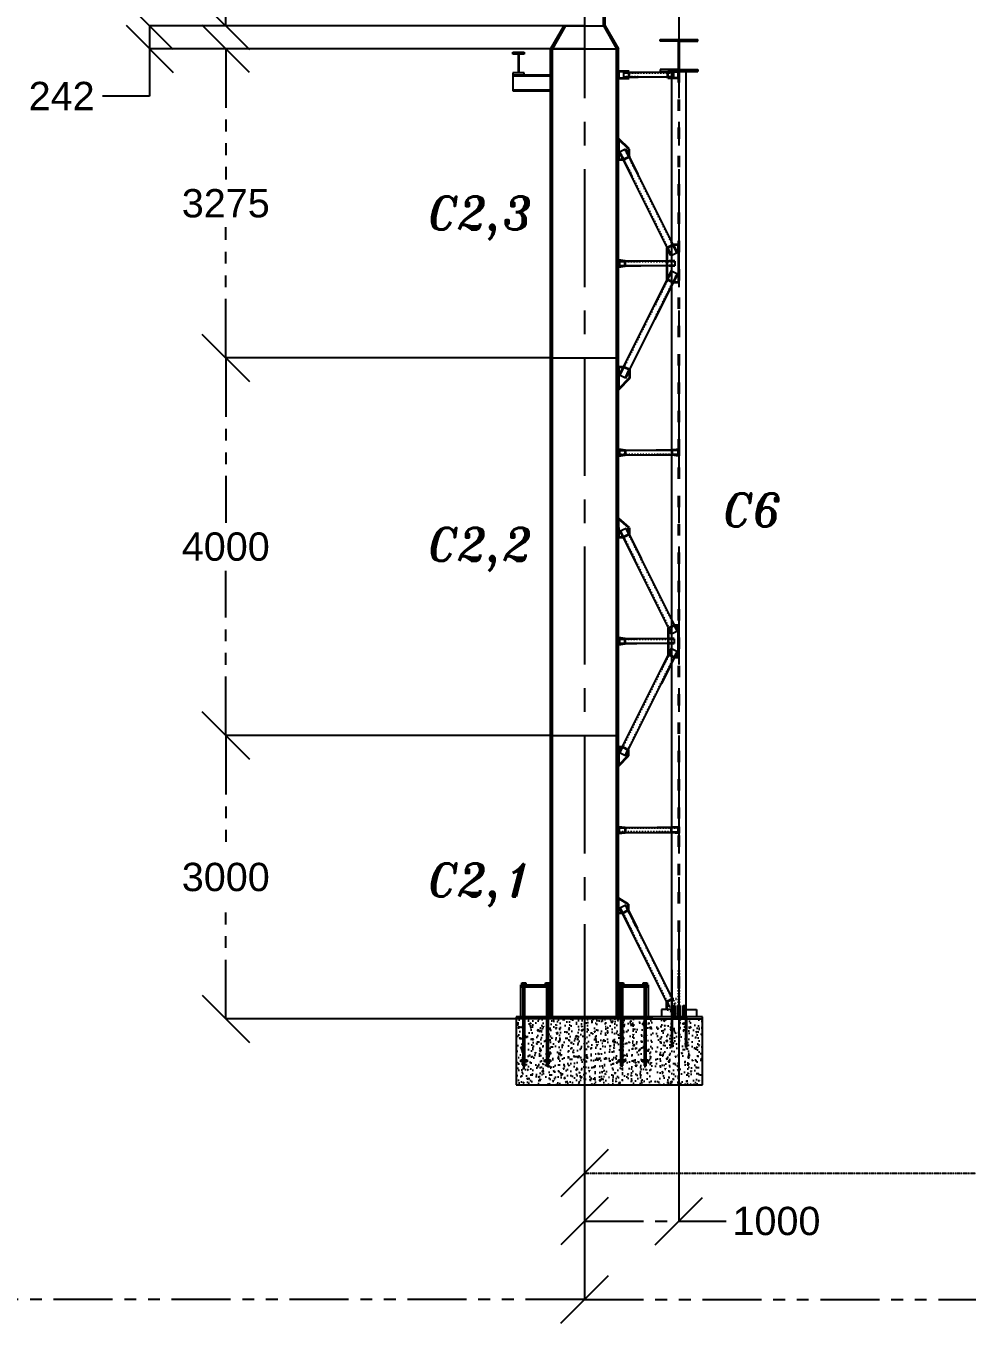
# Model space of a CAD drawing. Header units: inches. Extents: x -15 to 1885144, y -42615 to 866270.
# Drawn here: x 1654115 to 1664088, y 242075 to 255816 of the extents above; entities that cross this region are included whole.
import ezdxf

# ---------------------------------------------------------------- set-up
doc = ezdxf.new("R2010")
doc.units = ezdxf.units.IN
doc.header["$LTSCALE"] = 100
doc.header["$MEASUREMENT"] = 0
for name, pattern in [('CENTER', [2, 1.25, -0.25, 0.25, -0.25]), ('dash line', [30, 12, -18]), ('PHANTOM2', [1.25, 0.625, -0.125, 0.125, -0.125, 0.125, -0.125])]:
    doc.linetypes.add(name, pattern=pattern)
for name, color, linetype in [('axis', 8, 'PHANTOM2'), ('bolt', 1, 'Continuous'), ('dimensions', 10, 'PHANTOM2'), ('layout', 7, 'Continuous'), ('pedestal', 9, 'Continuous'), ('sections', 3, 'Continuous'), ('text', 3, 'Continuous')]:
    doc.layers.add(name, color=color, linetype=linetype)
doc.layers.add('gusset plate', color=1, linetype='Continuous', lineweight=35)
doc.layers.add('weld', color=2, linetype='Continuous', lineweight=35)
doc.styles.get("Standard").update_dxf_attribs({"font": 'arial.ttf'})
doc.styles.add('TEXT-3', font='ITALICT.shx', dxfattribs={"height": 350})
doc.dimstyles.new('Dim_1', dxfattribs={"dimtxt": 300, "dimasz": 500, "dimexe": 0.0625, "dimexo": 0.0625, "dimgap": 100, "dimtad": 0, "dimtih": 1, "dimtoh": 1, "dimdec": 0, "dimzin": 0, "dimdsep": 46, "dimtxsty": 'Standard', "dimblk": 'OBLIQUE', "dimcen": 0.09, "dimclrd": 256, "dimclre": 256, "dimclrt": 256, "dimadec": 0, "dimazin": 0, "dimtm": 1e-09, "dimtfac": 1, "dimtdec": 0, "dimtofl": 0, "dimtmove": 0, "dimatfit": 3, "dimfxl": 1, "dimtfillclr": 256, "dimtolj": 1, "dimtzin": 0, "dimlwe": -1, "dimarcsym": 0})

# ---------------------------------------------------------------- blocks, each defined once
blk = doc.blocks.new('_Oblique')
at = {"color": 0, "linetype": 'ByBlock', "lineweight": -2}
blk.add_line((-0.5, -0.5), (0.5, 0.5), dxfattribs=at)
blk = doc.blocks.new('*D797')
at = {"layer": 'Defpoints', "color": 0, "ltscale": 10, "transparency": 16777216}
for p in [(1635034, 245319), (1660034, 245319), (1660034, 242325)]:
    blk.add_point(p, dxfattribs=at)
at = {"layer": 'dimensions', "linetype": 'dash line', "ltscale": 10, "transparency": 16777216}
for p, q in [((1635034, 245319), (1635034, 242325)), ((1660034, 245319), (1660034, 242325))]:
    blk.add_line(p, q, dxfattribs=at)
at = {"layer": 'dimensions', "lineweight": -2, "ltscale": 10, "transparency": 16777216}
for p, q in [((1635034, 242325), (1646868, 242325)), ((1660034, 242325), (1648201, 242325))]:
    blk.add_line(p, q, dxfattribs=at)
at = {"layer": 'dimensions', "lineweight": -2, "ltscale": 10, "transparency": 16777216, "xscale": 500, "yscale": 500, "zscale": 500, "rotation": 180}
blk.add_blockref('_Oblique', (1635034, 242325), dxfattribs=at)
at = {"layer": 'dimensions', "lineweight": -2, "ltscale": 10, "transparency": 16777216, "xscale": 500, "yscale": 500, "zscale": 500}
blk.add_blockref('_Oblique', (1660034, 242325), dxfattribs=at)
at = {"layer": 'dimensions', "ltscale": 10, "transparency": 16777216, "insert": (1647534, 242325), "char_height": 300, "attachment_point": 5}
blk.add_mtext('\\A1;25000', dxfattribs=at)
blk = doc.blocks.new('*D798')
at = {"layer": 'Defpoints', "color": 0, "ltscale": 10, "transparency": 16777216}
for p in [(1660034, 245319), (1700034, 245319), (1700034, 242325)]:
    blk.add_point(p, dxfattribs=at)
at = {"layer": 'dimensions', "linetype": 'dash line', "ltscale": 10, "transparency": 16777216}
for p, q in [((1660034, 245319), (1660034, 242325)), ((1700034, 245319), (1700034, 242325))]:
    blk.add_line(p, q, dxfattribs=at)
at = {"layer": 'dimensions', "lineweight": -2, "ltscale": 10, "transparency": 16777216}
for p, q in [((1660034, 242325), (1679364, 242325)), ((1700034, 242325), (1680704, 242325))]:
    blk.add_line(p, q, dxfattribs=at)
at = {"layer": 'dimensions', "lineweight": -2, "ltscale": 10, "transparency": 16777216, "xscale": 500, "yscale": 500, "zscale": 500, "rotation": 180}
blk.add_blockref('_Oblique', (1660034, 242325), dxfattribs=at)
at = {"layer": 'dimensions', "lineweight": -2, "ltscale": 10, "transparency": 16777216, "xscale": 500, "yscale": 500, "zscale": 500}
blk.add_blockref('_Oblique', (1700034, 242325), dxfattribs=at)
at = {"layer": 'dimensions', "ltscale": 10, "transparency": 16777216, "insert": (1680034, 242325), "char_height": 300, "attachment_point": 5}
blk.add_mtext('\\A1;40000', dxfattribs=at)
blk = doc.blocks.new('*D801')
at = {"layer": 'Defpoints', "color": 0, "ltscale": 10, "transparency": 16777216}
for p in [(1660034, 245299), (1661034, 245299), (1661034, 243155)]:
    blk.add_point(p, dxfattribs=at)
at = {"layer": 'dimensions', "linetype": 'dash line', "ltscale": 10, "transparency": 16777216}
for p, q in [((1660034, 245299), (1660034, 243155)), ((1661034, 245299), (1661034, 243155))]:
    blk.add_line(p, q, dxfattribs=at)
at = {"layer": 'dimensions', "lineweight": -2, "ltscale": 10, "transparency": 16777216}
for p, q in [((1660034, 243155), (1661034, 243155)), ((1661034, 243155), (1661534, 243155))]:
    blk.add_line(p, q, dxfattribs=at)
at = {"layer": 'dimensions', "lineweight": -2, "ltscale": 10, "transparency": 16777216, "xscale": 500, "yscale": 500, "zscale": 500, "rotation": 180}
blk.add_blockref('_Oblique', (1660034, 243155), dxfattribs=at)
at = {"layer": 'dimensions', "lineweight": -2, "ltscale": 10, "transparency": 16777216, "xscale": 500, "yscale": 500, "zscale": 500}
blk.add_blockref('_Oblique', (1661034, 243155), dxfattribs=at)
at = {"layer": 'dimensions', "ltscale": 10, "transparency": 16777216, "insert": (1662068, 243155), "char_height": 300, "attachment_point": 5}
blk.add_mtext('\\A1;1000', dxfattribs=at)
blk = doc.blocks.new('*D804')
at = {"layer": 'Defpoints', "color": 0, "ltscale": 10, "transparency": 16777216}
for p in [(1656233, 248299), (1659674, 248299), (1659674, 245299)]:
    blk.add_point(p, dxfattribs=at)
at = {"layer": 'dimensions', "linetype": 'dash line', "ltscale": 10, "transparency": 16777216}
for p, q in [((1659674, 248299), (1656232, 248299)), ((1659674, 245299), (1656232, 245299))]:
    blk.add_line(p, q, dxfattribs=at)
at = {"layer": 'dimensions', "lineweight": -2, "ltscale": 10, "transparency": 16777216}
for p, q in [((1656233, 248299), (1656233, 247052)), ((1656233, 245299), (1656233, 246545))]:
    blk.add_line(p, q, dxfattribs=at)
at = {"layer": 'dimensions', "lineweight": -2, "ltscale": 10, "transparency": 16777216, "xscale": 500, "yscale": 500, "zscale": 500}
for p, rotation in [((1656233, 248299), 90), ((1656233, 245299), 270)]:
    blk.add_blockref('_Oblique', p, dxfattribs=dict(at, rotation=rotation))
at = {"layer": 'dimensions', "ltscale": 10, "transparency": 16777216, "insert": (1656233, 246799), "char_height": 300, "attachment_point": 5}
blk.add_mtext('\\A1;3000', dxfattribs=at)
blk = doc.blocks.new('*D805')
at = {"layer": 'Defpoints', "color": 0, "ltscale": 10, "transparency": 16777216}
for p in [(1656233, 252299), (1659674, 252299), (1659674, 248299)]:
    blk.add_point(p, dxfattribs=at)
at = {"layer": 'dimensions', "linetype": 'dash line', "ltscale": 10, "transparency": 16777216}
for p, q in [((1659674, 252299), (1656232, 252299)), ((1659674, 248299), (1656232, 248299))]:
    blk.add_line(p, q, dxfattribs=at)
at = {"layer": 'dimensions', "lineweight": -2, "ltscale": 10, "transparency": 16777216}
for p, q in [((1656233, 252299), (1656233, 250552)), ((1656233, 248299), (1656233, 250045))]:
    blk.add_line(p, q, dxfattribs=at)
at = {"layer": 'dimensions', "lineweight": -2, "ltscale": 10, "transparency": 16777216, "xscale": 500, "yscale": 500, "zscale": 500}
for p, rotation in [((1656233, 252299), 90), ((1656233, 248299), 270)]:
    blk.add_blockref('_Oblique', p, dxfattribs=dict(at, rotation=rotation))
at = {"layer": 'dimensions', "ltscale": 10, "transparency": 16777216, "insert": (1656233, 250299), "char_height": 300, "attachment_point": 5}
blk.add_mtext('\\A1;4000', dxfattribs=at)
blk = doc.blocks.new('*D806')
at = {"layer": 'Defpoints', "color": 0, "ltscale": 10, "transparency": 16777216}
for p in [(1656233, 255574), (1660034, 255574), (1659674, 252299)]:
    blk.add_point(p, dxfattribs=at)
at = {"layer": 'dimensions', "linetype": 'dash line', "ltscale": 10, "transparency": 16777216}
for p, q in [((1660034, 255574), (1656232, 255574)), ((1659674, 252299), (1656232, 252299))]:
    blk.add_line(p, q, dxfattribs=at)
at = {"layer": 'dimensions', "lineweight": -2, "ltscale": 10, "transparency": 16777216}
for p, q in [((1656233, 255574), (1656233, 254189)), ((1656233, 252299), (1656233, 253683))]:
    blk.add_line(p, q, dxfattribs=at)
at = {"layer": 'dimensions', "lineweight": -2, "ltscale": 10, "transparency": 16777216, "xscale": 500, "yscale": 500, "zscale": 500}
for p, rotation in [((1656233, 255574), 90), ((1656233, 252299), 270)]:
    blk.add_blockref('_Oblique', p, dxfattribs=dict(at, rotation=rotation))
at = {"layer": 'dimensions', "ltscale": 10, "transparency": 16777216, "insert": (1656233, 253936), "char_height": 300, "attachment_point": 5}
blk.add_mtext('\\A1;3275', dxfattribs=at)
blk = doc.blocks.new('*D807')
at = {"layer": 'Defpoints', "color": 0, "ltscale": 10, "transparency": 16777216}
for p in [(1660034, 255816), (1655426, 255574), (1660034, 255574)]:
    blk.add_point(p, dxfattribs=at)
at = {"layer": 'dimensions', "linetype": 'dash line', "ltscale": 10, "transparency": 16777216}
for p, q in [((1660034, 255816), (1655426, 255816)), ((1660034, 255574), (1655426, 255574))]:
    blk.add_line(p, q, dxfattribs=at)
at = {"layer": 'dimensions', "lineweight": -2, "ltscale": 10, "transparency": 16777216}
for p, q in [((1655426, 255816), (1655426, 255574)), ((1655426, 255574), (1655426, 255074)), ((1655426, 255074), (1654926, 255074))]:
    blk.add_line(p, q, dxfattribs=at)
at = {"layer": 'dimensions', "lineweight": -2, "ltscale": 10, "transparency": 16777216, "xscale": 500, "yscale": 500, "zscale": 500}
for p, rotation in [((1655426, 255816), 90), ((1655426, 255574), 270)]:
    blk.add_blockref('_Oblique', p, dxfattribs=dict(at, rotation=rotation))
at = {"layer": 'dimensions', "ltscale": 10, "transparency": 16777216, "insert": (1654494, 255074), "char_height": 300, "attachment_point": 5}
blk.add_mtext('\\A1;242', dxfattribs=at)
blk = doc.blocks.new('*D808')
at = {"layer": 'Defpoints', "color": 0, "ltscale": 10, "transparency": 16777216}
for p in [(1656233, 258301), (1660034, 258301), (1660034, 255816)]:
    blk.add_point(p, dxfattribs=at)
at = {"layer": 'dimensions', "linetype": 'dash line', "ltscale": 10, "transparency": 16777216}
for p, q in [((1660034, 258301), (1656232, 258301)), ((1660034, 255816), (1656232, 255816))]:
    blk.add_line(p, q, dxfattribs=at)
at = {"layer": 'dimensions', "lineweight": -2, "ltscale": 10, "transparency": 16777216}
for p, q in [((1656233, 258301), (1656233, 257312)), ((1656233, 255816), (1656233, 256805))]:
    blk.add_line(p, q, dxfattribs=at)
at = {"layer": 'dimensions', "lineweight": -2, "ltscale": 10, "transparency": 16777216, "xscale": 500, "yscale": 500, "zscale": 500}
for p, rotation in [((1656233, 258301), 90), ((1656233, 255816), 270)]:
    blk.add_blockref('_Oblique', p, dxfattribs=dict(at, rotation=rotation))
at = {"layer": 'dimensions', "ltscale": 10, "transparency": 16777216, "insert": (1656233, 257058), "char_height": 300, "attachment_point": 5}
blk.add_mtext('\\A1;2484', dxfattribs=at)
blk = doc.blocks.new('*D1038')
at = {"layer": 'Defpoints', "color": 0, "ltscale": 0.01, "transparency": 16777216}
for p in [(1660034, 245299), (1700034, 245299), (1700034, 243663)]:
    blk.add_point(p, dxfattribs=at)
at = {"layer": 'dimensions', "linetype": 'dash line', "ltscale": 0.01, "transparency": 16777216}
for p, q in [((1660034, 245299), (1660034, 243662)), ((1700034, 245299), (1700034, 243662))]:
    blk.add_line(p, q, dxfattribs=at)
at = {"layer": 'dimensions', "lineweight": -2, "ltscale": 0.01, "transparency": 16777216}
for p, q in [((1660034, 243663), (1679030, 243663)), ((1700034, 243663), (1681039, 243663))]:
    blk.add_line(p, q, dxfattribs=at)
at = {"layer": 'dimensions', "lineweight": -2, "ltscale": 0.01, "transparency": 16777216, "xscale": 500, "yscale": 500, "zscale": 500, "rotation": 180}
blk.add_blockref('_Oblique', (1660034, 243663), dxfattribs=at)
at = {"layer": 'dimensions', "lineweight": -2, "ltscale": 0.01, "transparency": 16777216, "xscale": 500, "yscale": 500, "zscale": 500}
blk.add_blockref('_Oblique', (1700034, 243663), dxfattribs=at)
at = {"layer": 'dimensions', "ltscale": 0.01, "transparency": 16777216, "insert": (1680034, 243663), "char_height": 300, "attachment_point": 5}
blk.add_mtext('\\A1;20 x 2000', dxfattribs=at)

msp = doc.modelspace()

# ---------------------------------------------------------------- hatches: boundary and pattern name
at = {"layer": 'pedestal', "ltscale": 10}
h = msp.add_hatch(dxfattribs=at)
h.set_pattern_fill('AR-CONC', color=256, scale=19)
h.set_pattern_definition([(50, (715496.27, 202523.38), (136.279435, -11.922906), [14.25, -156.75]), (355, (715496.27, 202523.38), (-26.362753, 142.916505), [11.4, -125.4]), (100.451444, (715507.62, 202522.38), (109.91668, 130.993598), [12.110636, -133.217001]), (46.1842, (715496.27, 202561.38), (202.775853, -31.448663), [21.375, -235.125]), (96.635635, (715513.16, 202558.76), (177.58577, 185.082534), [18.165965, -199.825614]), (351.184164, (715496.27, 202561.38), (177.58577, 185.082534), [17.1, -188.1]), (21, (715515.27, 202551.88), (113.41234, -76.497589), [14.25, -156.75]), (326, (715515.27, 202551.88), (46.229913, 137.778509), [11.4, -125.4]), (71.451445, (715524.72, 202545.5), (159.642252, 61.280919), [12.110636, -133.217001]), (37.5, (715496.266, 202523.38), (2.3103725, 63.2498322), [0, -123.88, 0, -127.3, 0, -125.875]), (7.5, (715496.266, 202523.38), (49.983212, 74.9382253), [0, -72.58, 0, -121.03, 0, -47.975]), (327.5, (715453.896, 202523.38), (101.426263, -4.2854256), [0, -47.5, 0, -148.2, 0, -196.65]), (317.5, (715434.9, 202523.38), (110.805372, 19.019947), [0, -61.75, 0, -98.42, 0, -139.65])])
h.paths.add_polyline_path([(1660416.378, 244843.666), (1660394.878, 244843.666), (1660394.878, 244863.666), (1660416.378, 244863.666), (1660416.378, 245263.666), (1660416.378, 245298.666), (1659652.378, 245298.666), (1659652.378, 245263.666), (1659652.378, 244863.666), (1659673.878, 244863.666), (1659673.878, 244843.666), (1659652.378, 244843.666), (1659652.378, 244798.666), (1659630.378, 244798.666), (1659630.378, 244843.666), (1659608.878, 244843.666), (1659608.878, 244863.666), (1659630.378, 244863.666), (1659630.378, 245263.666), (1659630.378, 245298.666), (1659403.378, 245298.666), (1659403.378, 245263.666), (1659403.378, 244863.666), (1659424.878, 244863.666), (1659424.878, 244843.666), (1659403.378, 244843.666), (1659403.378, 244798.666), (1659381.378, 244798.666), (1659381.378, 244843.666), (1659359.878, 244843.666), (1659359.878, 244863.666), (1659381.378, 244863.666), (1659381.378, 245263.666), (1659381.378, 245298.666), (1659309.378, 245298.666), (1659309.378, 244598.666), (1660759.378, 244598.666), (1660759.378, 245298.666), (1660687.378, 245298.666), (1660687.378, 244863.666), (1660708.878, 244863.666), (1660708.878, 244843.666), (1660687.378, 244843.666), (1660687.378, 244798.666), (1660665.378, 244798.666), (1660665.378, 244843.666), (1660643.878, 244843.666), (1660643.878, 244863.666), (1660665.378, 244863.666), (1660665.378, 245298.666), (1660438.378, 245298.666), (1660438.378, 245263.666), (1660438.378, 244863.666), (1660459.878, 244863.666), (1660459.878, 244843.666), (1660438.378, 244843.666), (1660438.378, 244798.666), (1660416.378, 244798.666)])
h = msp.add_hatch(dxfattribs=at)
h.set_pattern_fill('AR-CONC', color=256, scale=19)
h.set_pattern_definition([(50, (718811.68, 202745.61), (136.279435, -11.922906), [14.25, -156.75]), (355, (718811.68, 202745.61), (-26.362753, 142.916505), [11.4, -125.4]), (100.451444, (718823.03, 202744.62), (109.91668, 130.993598), [12.110636, -133.217001]), (46.1842, (718811.68, 202783.61), (202.775853, -31.448663), [21.375, -235.125]), (96.635635, (718828.58, 202780.99), (177.58577, 185.082534), [18.165965, -199.825614]), (351.184164, (718811.68, 202783.6), (177.58577, 185.082534), [17.1, -188.1]), (21, (718830.68, 202774.11), (113.41234, -76.497589), [14.25, -156.75]), (326, (718830.68, 202774.11), (46.229913, 137.778509), [11.4, -125.4]), (71.451445, (718840.13, 202767.73), (159.642252, 61.280919), [12.110636, -133.217001]), (37.5, (718811.677, 202745.61), (2.3103725, 63.2498322), [0, -123.88, 0, -127.3, 0, -125.875]), (7.5, (718811.68, 202745.61), (49.983212, 74.9382253), [0, -72.58, 0, -121.03, 0, -47.975]), (327.5, (718769.307, 202745.61), (101.426263, -4.2854256), [0, -47.5, 0, -148.2, 0, -196.65]), (317.5, (718750.31, 202745.61), (110.805372, 19.019947), [0, -61.75, 0, -98.42, 0, -139.65])])
h.paths.add_polyline_path([(1661284.378, 245298.666), (1661114.378, 245298.666), (1661114.378, 244998.666), (1661104.378, 244998.666), (1661104.378, 245298.666), (1660964.378, 245298.666), (1660964.378, 244998.666), (1660954.378, 244998.666), (1660954.378, 245298.666), (1660784.378, 245298.666), (1660784.378, 244598.666), (1661284.378, 244598.666)])

# ---------------------------------------------------------------- linework, layer by layer
at = {"layer": 'axis', "linetype": 'CENTER', "ltscale": 10}
for p, q in [((1660034.378, 258300.541), (1660034.378, 245318.666)), ((1661034.378, 258300.541), (1661034.378, 245318.666))]:
    msp.add_line(p, q, dxfattribs=at)
at = {"layer": 'bolt', "linetype": 'ByBlock'}
for p, q in [((1659371.378, 245658.666), (1659371.378, 245678.666)), ((1659371.378, 245678.666), (1659413.378, 245678.666)), ((1659413.378, 245678.666), (1659413.378, 245658.666)), ((1659620.378, 245658.666), (1659620.378, 245678.666)), ((1659620.378, 245678.666), (1659662.378, 245678.666)), ((1659662.378, 245678.666), (1659662.378, 245658.666)), ((1660406.378, 245658.666), (1660406.378, 245678.666)), ((1660406.378, 245678.666), (1660448.378, 245678.666)), ((1660416.378, 245658.666), (1660438.378, 245658.666)), ((1660448.378, 245678.666), (1660448.378, 245658.666)), ((1660655.378, 245658.666), (1660655.378, 245678.666)), ((1660655.378, 245678.666), (1660697.378, 245678.666)), ((1660665.378, 245658.666), (1660687.378, 245658.666)), ((1660697.378, 245678.666), (1660697.378, 245658.666)), ((1659359.878, 244863.666), (1659424.878, 244863.666)), ((1659359.878, 244843.666), (1659359.878, 244863.666)), ((1659424.878, 244863.666), (1659424.878, 244843.666)), ((1659608.878, 244863.666), (1659673.878, 244863.666)), ((1659608.878, 244843.666), (1659608.878, 244863.666)), ((1659673.878, 244863.666), (1659673.878, 244843.666)), ((1660394.878, 244863.666), (1660459.878, 244863.666)), ((1660394.878, 244843.666), (1660394.878, 244863.666)), ((1660459.878, 244863.666), (1660459.878, 244843.666)), ((1660643.878, 244863.666), (1660708.878, 244863.666)), ((1660643.878, 244843.666), (1660643.878, 244863.666)), ((1660708.878, 244863.666), (1660708.878, 244843.666)), ((1659424.878, 244843.666), (1659359.878, 244843.666)), ((1659673.878, 244843.666), (1659608.878, 244843.666)), ((1660459.878, 244843.666), (1660394.878, 244843.666)), ((1660708.878, 244843.666), (1660643.878, 244843.666))]:
    msp.add_line(p, q, dxfattribs=at)
at = {"layer": 'bolt', "linetype": 'dash line'}
for p, q in [((1659381.378, 245658.666), (1659381.378, 245638.666)), ((1659381.378, 245638.666), (1659381.378, 245318.666)), ((1659403.378, 245638.666), (1659403.378, 245658.666)), ((1659403.378, 245318.666), (1659403.378, 245638.666)), ((1659630.378, 245658.666), (1659630.378, 245638.666)), ((1659630.378, 245638.666), (1659630.378, 245318.666)), ((1659652.378, 245638.666), (1659652.378, 245658.666)), ((1659652.378, 245318.666), (1659652.378, 245638.666)), ((1660416.378, 245658.666), (1660416.378, 245638.666)), ((1660416.378, 245638.666), (1660416.378, 245318.666)), ((1660438.378, 245638.666), (1660438.378, 245658.666)), ((1660438.378, 245318.666), (1660438.378, 245638.666)), ((1660665.378, 245658.666), (1660665.378, 245638.666)), ((1660665.378, 245638.666), (1660665.378, 245318.666)), ((1660687.378, 245638.666), (1660687.378, 245658.666)), ((1660687.378, 245318.666), (1660687.378, 245638.666)), ((1659381.378, 245318.666), (1659381.378, 245263.666)), ((1659403.378, 245263.666), (1659403.378, 245318.666)), ((1659630.378, 245318.666), (1659630.378, 245263.666)), ((1659652.378, 245263.666), (1659652.378, 245318.666)), ((1660416.378, 245318.666), (1660416.378, 245263.666)), ((1660438.378, 245263.666), (1660438.378, 245318.666))]:
    msp.add_line(p, q, dxfattribs=at)
at = {"layer": 'bolt'}
for p, q in [((1660665.378, 245318.666), (1660665.378, 244798.666)), ((1660687.378, 244798.666), (1660687.378, 245318.666)), ((1659381.378, 245263.666), (1659381.378, 244798.666)), ((1659403.378, 244798.666), (1659403.378, 245263.666)), ((1659630.378, 245263.666), (1659630.378, 244798.666)), ((1659652.378, 244798.666), (1659652.378, 245263.666)), ((1660416.378, 245263.666), (1660416.378, 244798.666)), ((1660438.378, 244798.666), (1660438.378, 245263.666)), ((1659381.378, 244798.666), (1659403.378, 244798.666)), ((1659630.378, 244798.666), (1659652.378, 244798.666)), ((1660416.378, 244798.666), (1660438.378, 244798.666)), ((1660665.378, 244798.666), (1660687.378, 244798.666))]:
    msp.add_line(p, q, dxfattribs=at)
at = {"layer": 'bolt', "ltscale": 10}
for p, q in [((1660969.378, 245328.666), (1660949.378, 245328.666)), ((1660949.378, 245328.666), (1660949.378, 245318.666)), ((1660949.378, 245318.666), (1660954.378, 245318.666)), ((1660954.378, 245318.666), (1660954.378, 245328.666)), ((1660954.378, 245318.666), (1660954.378, 244998.666)), ((1660954.378, 245318.666), (1660964.378, 245318.666)), ((1660964.378, 245318.666), (1660964.378, 245328.666)), ((1660964.378, 245318.666), (1660964.378, 244998.666)), ((1660964.378, 245318.666), (1660969.378, 245318.666)), ((1660969.378, 245318.666), (1660969.378, 245328.666)), ((1661119.378, 245328.666), (1661099.378, 245328.666)), ((1661099.378, 245328.666), (1661099.378, 245318.666)), ((1661099.378, 245318.666), (1661104.378, 245318.666)), ((1661104.378, 245318.666), (1661104.378, 245328.666)), ((1661104.378, 245318.666), (1661104.378, 244998.666)), ((1661104.378, 245318.666), (1661114.378, 245318.666)), ((1661114.378, 245318.666), (1661114.378, 245328.666)), ((1661114.378, 245318.666), (1661114.378, 244998.666)), ((1661114.378, 245318.666), (1661119.378, 245318.666)), ((1661119.378, 245318.666), (1661119.378, 245328.666)), ((1660954.378, 244998.666), (1660964.378, 244998.666)), ((1661104.378, 244998.666), (1661114.378, 244998.666))]:
    msp.add_line(p, q, dxfattribs=at)
at = {"layer": 'gusset plate', "linetype": 'Continuous'}
for p, q in [((1660394.378, 255263.666), (1660394.378, 255333.666)), ((1660507.237, 255333.666), (1660394.378, 255333.666)), ((1660507.237, 255263.666), (1660507.237, 255333.666)), ((1660916.519, 255263.666), (1660916.519, 255333.666)), ((1660916.519, 255333.666), (1661029.378, 255333.666)), ((1661029.378, 255263.666), (1661029.378, 255333.666)), ((1660394.378, 255263.666), (1660507.237, 255263.666)), ((1661029.378, 255263.666), (1660916.519, 255263.666)), ((1660394.378, 254399.905), (1660444.627, 254399.905)), ((1660444.627, 254399.905), (1660507.237, 254431.21)), ((1660974.129, 253497.427), (1660911.519, 253466.122)), ((1660911.519, 253131.21), (1660911.519, 253466.122)), ((1661029.378, 253497.427), (1660974.129, 253497.427)), ((1660464.378, 253323.666), (1660394.378, 253333.666)), ((1660394.378, 253333.666), (1660394.378, 253263.666)), ((1660394.378, 253263.666), (1660464.378, 253273.666)), ((1660464.378, 253273.666), (1660464.378, 253323.666)), ((1660974.129, 253099.905), (1660911.519, 253131.21)), ((1661029.378, 253100.116), (1660973.707, 253100.116)), ((1660394.378, 252206.371), (1660449.099, 252206.371)), ((1660449.099, 252206.371), (1660511.709, 252175.066)), ((1660511.709, 252175.066), (1660511.709, 252085.623)), ((1660394.378, 251333.666), (1660394.378, 251263.666)), ((1660464.378, 251323.666), (1660464.378, 251273.666)), ((1660964.378, 251323.666), (1661034.378, 251333.666)), ((1660964.378, 251273.666), (1660964.378, 251323.666)), ((1661034.378, 251333.666), (1661034.378, 251263.666)), ((1661034.378, 251263.666), (1660964.378, 251273.666)), ((1660394.378, 250503.82), (1660394.378, 250399.905)), ((1660507.237, 250498.626), (1660507.237, 250431.21)), ((1660394.378, 250399.905), (1660444.627, 250399.905)), ((1660444.627, 250399.905), (1660507.237, 250431.21)), ((1660925.463, 249159.098), (1660925.463, 249438.233)), ((1661029.378, 249165.42), (1661029.378, 249469.538)), ((1660464.378, 249323.666), (1660394.378, 249333.666)), ((1660394.378, 249333.666), (1660394.378, 249263.666)), ((1660394.378, 249263.666), (1660464.378, 249273.666)), ((1660464.378, 249273.666), (1660464.378, 249323.666)), ((1660394.378, 248179.538), (1660435.683, 248179.538)), ((1660435.683, 248179.538), (1660498.293, 248148.233)), ((1660498.293, 248148.233), (1660498.293, 248085.623)), ((1660394.378, 247333.666), (1660394.378, 247263.666)), ((1660954.378, 247323.666), (1661034.378, 247333.666)), ((1660954.378, 247273.666), (1660954.378, 247323.666)), ((1661034.378, 247263.666), (1660954.378, 247273.666)), ((1661034.378, 247333.666), (1661034.378, 247263.666)), ((1660498.293, 246512.764), (1660498.293, 246449.098)), ((1660435.683, 246417.793), (1660498.293, 246449.098)), ((1660968.073, 245509.538), (1660905.463, 245478.233)), ((1660905.463, 245400.276), (1660905.463, 245478.233))]:
    msp.add_line(p, q, dxfattribs=at)
at = {"layer": 'gusset plate', "ltscale": 10}
for p, q in [((1660394.378, 254399.905), (1660394.378, 254619.905)), ((1660507.237, 254509.472), (1660394.378, 254619.905)), ((1660507.237, 254431.21), (1660507.237, 254509.472)), ((1661029.378, 253437.427), (1661029.378, 253160.116)), ((1660511.709, 252085.623), (1660394.378, 251966.371)), ((1660394.378, 251333.666), (1660464.378, 251323.666)), ((1660394.378, 251263.666), (1660464.378, 251273.666)), ((1660507.237, 250498.626), (1660394.378, 250599.905)), ((1660394.378, 248179.538), (1660394.378, 247979.538)), ((1660498.293, 248085.623), (1660394.378, 247979.538)), ((1660394.378, 247333.666), (1660464.378, 247323.666)), ((1660394.378, 247263.666), (1660464.378, 247273.666)), ((1660464.378, 247323.666), (1660464.378, 247273.666)), ((1660394.378, 246417.793), (1660394.378, 246577.793)), ((1660394.378, 246577.793), (1660498.293, 246512.764))]:
    msp.add_line(p, q, dxfattribs=at)
at = {"layer": 'gusset plate', "linetype": 'Continuous', "ltscale": 0.01}
for p, q in [((1660925.463, 249438.233), (1660988.073, 249469.538)), ((1660988.073, 249469.538), (1661029.378, 249469.538)), ((1660925.463, 249159.098), (1660988.073, 249127.793)), ((1660988.073, 249127.793), (1661029.378, 249127.793)), ((1660435.683, 246417.793), (1660394.378, 246417.793))]:
    msp.add_line(p, q, dxfattribs=at)
at = {"layer": 'gusset plate', "linetype": 'dash line', "ltscale": 0.01}
for p, q in [((1660968.073, 245509.538), (1661029.378, 245509.538)), ((1661029.378, 245329.538), (1660905.463, 245400.276))]:
    msp.add_line(p, q, dxfattribs=at)
at = {"layer": 'layout', "ltscale": 10}
for p, q in [((1660234.378, 255816.258), (1660234.378, 260382.707)), ((1660254.378, 255816.258), (1660254.378, 260382.707)), ((1659814.378, 255816.258), (1659674.378, 255573.771)), ((1659834.378, 255816.258), (1659694.378, 255573.771)), ((1659834.378, 255816.258), (1660234.378, 255816.258)), ((1660234.378, 255816.258), (1660374.378, 255573.771)), ((1660254.378, 255816.258), (1660394.378, 255573.771)), ((1659674.378, 252298.666), (1659674.378, 255573.771)), ((1659694.378, 252298.666), (1659694.378, 255573.771)), ((1659694.378, 255573.771), (1660374.378, 255573.771)), ((1660374.378, 252298.666), (1660374.378, 255573.771)), ((1660394.378, 252298.666), (1660394.378, 255573.771)), ((1660959.378, 245318.666), (1660959.378, 255333.666)), ((1660959.378, 255333.666), (1661109.378, 255333.666)), ((1661109.378, 255333.666), (1661109.378, 245318.666)), ((1659674.378, 248298.666), (1659674.378, 252298.666)), ((1659674.378, 252298.666), (1659694.378, 252298.666)), ((1659694.378, 248298.666), (1659694.378, 252298.666)), ((1659694.378, 252298.666), (1660374.378, 252298.666)), ((1660374.378, 248298.666), (1660374.378, 252298.666)), ((1660374.378, 252298.666), (1660394.378, 252298.666)), ((1660394.378, 248298.666), (1660394.378, 252298.666)), ((1659674.378, 245318.666), (1659674.378, 248298.666)), ((1659674.378, 248298.666), (1659694.378, 248298.666)), ((1659694.378, 245318.666), (1659694.378, 248298.666)), ((1659694.378, 248298.666), (1660374.378, 248298.666)), ((1660374.378, 245318.666), (1660374.378, 248298.666)), ((1660374.378, 248298.666), (1660394.378, 248298.666)), ((1660394.378, 245318.666), (1660394.378, 248298.666)), ((1661109.378, 245298.666), (1660959.378, 245298.666))]:
    msp.add_line(p, q, dxfattribs=at)
at = {"layer": 'layout', "ltscale": 0.01}
for p, q in [((1660834.378, 255673.666), (1661234.378, 255673.666)), ((1660834.378, 255653.666), (1660834.378, 255673.666)), ((1661029.378, 255653.666), (1660834.378, 255653.666)), ((1661029.378, 255353.666), (1661029.378, 255653.666)), ((1661034.378, 255333.666), (1661034.378, 255673.666)), ((1661039.378, 255353.666), (1661039.378, 255653.666)), ((1661039.378, 255653.666), (1661234.378, 255653.666)), ((1661234.378, 255653.666), (1661234.378, 255673.666)), ((1659274.378, 255538.666), (1659394.378, 255538.666)), ((1659274.378, 255518.666), (1659274.378, 255538.666)), ((1659394.378, 255518.666), (1659274.378, 255518.666)), ((1659329.378, 255518.666), (1659329.378, 255318.666)), ((1659339.378, 255518.666), (1659339.378, 255318.666)), ((1659394.378, 255538.666), (1659394.378, 255518.666)), ((1659394.378, 255318.666), (1659274.378, 255318.666)), ((1659274.378, 255318.666), (1659274.378, 255298.666)), ((1659394.378, 255298.666), (1659394.378, 255318.666)), ((1661029.378, 255353.666), (1660834.378, 255353.666)), ((1660834.378, 255353.666), (1660834.378, 255333.666)), ((1660834.378, 255333.666), (1661234.378, 255333.666)), ((1661039.378, 255353.666), (1661234.378, 255353.666)), ((1661234.378, 255353.666), (1661234.378, 255333.666)), ((1659274.378, 255298.666), (1659674.378, 255298.666)), ((1659274.378, 255298.666), (1659274.378, 255128.666)), ((1659274.378, 255298.666), (1659394.378, 255298.666)), ((1659274.378, 255288.666), (1659674.378, 255288.666)), ((1659674.378, 255298.666), (1659674.378, 255128.666)), ((1659274.378, 255138.666), (1659674.378, 255138.666)), ((1659274.378, 255128.666), (1659674.378, 255128.666))]:
    msp.add_line(p, q, dxfattribs=at)
at = {"layer": 'layout', "linetype": 'dash line', "ltscale": 0.1}
for p, q in [((1661029.378, 245318.666), (1661029.378, 255333.666)), ((1661039.378, 245318.666), (1661039.378, 255333.666))]:
    msp.add_line(p, q, dxfattribs=at)
at = {"layer": 'pedestal', "ltscale": 10}
for p, q in [((1659309.378, 245298.666), (1659309.378, 244598.666)), ((1661284.378, 244598.666), (1661284.378, 245298.666)), ((1659309.378, 244598.666), (1660759.378, 244598.666)), ((1660251.173, 244598.666), (1661284.378, 244598.666))]:
    msp.add_line(p, q, dxfattribs=at)
at = {"layer": 'sections', "linetype": 'Continuous'}
for p, q in [((1660447.237, 255323.666), (1660616.355, 255323.666)), ((1660447.237, 255323.666), (1660447.237, 255273.666)), ((1660976.519, 255323.666), (1660507.237, 255323.666)), ((1660976.519, 255323.666), (1660976.519, 255273.666)), ((1660447.237, 255273.666), (1660603.27, 255273.666)), ((1660976.519, 255273.666), (1660507.237, 255273.666)), ((1660466.988, 254511.708), (1660404.378, 254480.403)), ((1660951.768, 253385.623), (1660404.378, 254480.403)), ((1660404.378, 254480.403), (1660537.277, 254214.605)), ((1661014.378, 253416.928), (1660466.988, 254511.708)), ((1660466.988, 254511.708), (1660599.896, 254245.892)), ((1660951.768, 253385.623), (1661014.378, 253416.928)), ((1660404.378, 253323.666), (1660404.378, 253273.666)), ((1660447.237, 253323.666), (1660627.322, 253323.666)), ((1660447.237, 253273.666), (1660630.08, 253273.666)), ((1660990.86, 253323.666), (1660464.378, 253323.666)), ((1660990.86, 253273.666), (1660464.378, 253273.666)), ((1660990.86, 253323.666), (1660990.86, 253273.666)), ((1660404.378, 252116.928), (1660956.768, 253221.708)), ((1660956.768, 253221.708), (1660778.218, 252864.608)), ((1661019.378, 253190.403), (1660778.218, 252708.083)), ((1660956.768, 253221.708), (1661019.378, 253190.403)), ((1660466.988, 252085.623), (1660959.378, 253070.403)), ((1660466.988, 252085.623), (1660404.378, 252116.928)), ((1660404.378, 251323.666), (1660959.378, 251323.666)), ((1660981.519, 251323.666), (1660792.566, 251323.666)), ((1661024.378, 251323.666), (1661024.378, 251273.666)), ((1660404.378, 251273.666), (1660959.378, 251273.666)), ((1660981.519, 251273.666), (1660792.566, 251273.666)), ((1660475.932, 250493.82), (1660413.322, 250462.515)), ((1660413.322, 250462.515), (1660572.243, 250144.674)), ((1660956.768, 249375.623), (1660444.627, 250399.905)), ((1660475.932, 250493.82), (1660637.095, 250171.495)), ((1661019.378, 249406.928), (1660507.237, 250431.21)), ((1660956.768, 249375.623), (1661019.378, 249406.928)), ((1660404.378, 249323.666), (1660404.378, 249273.666)), ((1660447.237, 249323.666), (1660590.192, 249323.666)), ((1660447.237, 249273.666), (1660590.192, 249273.666)), ((1660975.645, 249323.666), (1660464.378, 249323.666)), ((1660972.047, 249273.666), (1660464.378, 249273.666)), ((1660985.463, 249323.666), (1660985.463, 249273.666)), ((1660413.322, 248134.817), (1660959.378, 249226.928)), ((1660947.824, 249203.82), (1660848.449, 249005.07)), ((1661010.434, 249172.515), (1660848.449, 248848.545)), ((1660956.768, 249221.708), (1661019.378, 249190.403)), ((1660475.932, 248103.512), (1660959.378, 249070.403)), ((1660466.988, 248085.623), (1660404.378, 248116.928)), ((1660404.378, 247273.666), (1660404.378, 247323.666)), ((1660417.795, 247323.666), (1660954.378, 247323.666)), ((1660417.795, 247273.666), (1660954.378, 247273.666)), ((1660981.519, 247273.666), (1660799.648, 247273.666)), ((1660981.519, 247323.666), (1660802.945, 247323.666)), ((1661024.378, 247323.666), (1661024.378, 247273.666)), ((1660471.46, 246502.764), (1660408.85, 246471.459)), ((1660413.322, 246462.515), (1660531.688, 246225.784)), ((1660706.333, 245876.494), (1660435.683, 246417.793)), ((1660475.932, 246493.82), (1660594.298, 246257.089)), ((1660959.378, 245526.928), (1660498.293, 246449.098)), ((1660932.296, 245424.567), (1660706.333, 245876.494))]:
    msp.add_line(p, q, dxfattribs=at)
at = {"layer": 'sections', "linetype": 'dash line', "ltscale": 0.01}
for p, q in [((1660615.308, 255319.666), (1660447.237, 255319.666)), ((1660507.237, 255319.666), (1660976.519, 255319.666)), ((1660604.317, 255277.666), (1660447.237, 255277.666)), ((1660507.237, 255277.666), (1660976.519, 255277.666)), ((1660956.24, 253387.859), (1660408.85, 254482.639)), ((1660408.85, 254482.639), (1660541.75, 254216.84)), ((1661009.906, 253414.692), (1660462.516, 254509.472)), ((1660462.516, 254509.472), (1660595.423, 254243.657)), ((1660404.378, 253323.666), (1660404.378, 253319.666)), ((1660404.378, 253319.666), (1660627.543, 253319.666)), ((1660404.378, 253276.666), (1660629.914, 253276.666)), ((1660464.378, 253319.666), (1660990.86, 253319.666)), ((1660464.378, 253277.666), (1660990.86, 253277.666)), ((1660408.85, 252114.692), (1660959.378, 253215.748)), ((1660961.24, 253219.472), (1660778.218, 252853.428)), ((1661014.906, 253192.639), (1660778.218, 252719.264)), ((1660959.378, 251319.666), (1660404.378, 251319.666)), ((1661024.378, 251319.666), (1660792.566, 251319.666)), ((1661024.378, 251323.666), (1661024.378, 251319.666)), ((1661024.378, 251277.666), (1660404.378, 251277.666)), ((1660417.795, 250464.751), (1660576.875, 250146.59)), ((1660961.24, 249377.859), (1660449.099, 250402.141)), ((1661014.906, 249404.692), (1660471.46, 250491.584)), ((1660404.378, 249323.666), (1660404.378, 249319.666)), ((1660404.378, 249319.666), (1660975.645, 249319.666)), ((1660404.378, 249277.666), (1660972.047, 249277.666)), ((1660408.85, 248114.692), (1660959.378, 249215.748)), ((1660961.24, 249219.472), (1660848.449, 248993.89)), ((1661014.906, 249192.639), (1660848.449, 248859.726)), ((1660462.516, 248087.859), (1660959.378, 249081.584)), ((1661024.378, 247319.666), (1660417.795, 247319.666)), ((1660954.378, 247277.666), (1660417.795, 247277.666)), ((1661024.378, 247323.666), (1661024.378, 247319.666)), ((1660413.322, 246473.695), (1660536.16, 246228.02)), ((1660710.673, 245878.993), (1660440.155, 246420.03)), ((1660466.988, 246500.528), (1660591.25, 246252.003)), ((1660762.761, 245908.983), (1660493.821, 246446.862)), ((1660936.768, 245426.804), (1660710.673, 245878.993)), ((1660990.434, 245453.636), (1660762.761, 245908.983)), ((1661029.378, 245318.666), (1661029.378, 245817.991)), ((1661039.378, 245318.666), (1661039.378, 245817.991)), ((1660932.296, 245424.567), (1660994.906, 245455.872)), ((1660994.906, 245455.872), (1660959.378, 245526.928))]:
    msp.add_line(p, q, dxfattribs=at)
at = {"layer": 'sections', "ltscale": 10}
msp.add_line((1660404.378, 251323.666), (1660404.378, 251273.666), dxfattribs=at)
at = {"layer": 'sections'}
for p, q in [((1659674.378, 245318.666), (1659674.378, 246407.447)), ((1659694.378, 245318.666), (1659694.378, 246407.447)), ((1660374.378, 245318.666), (1660374.378, 246407.447)), ((1660394.378, 245318.666), (1660394.378, 246407.447)), ((1660959.378, 245817.991), (1660959.378, 245318.666)), ((1661109.378, 245817.991), (1661109.378, 245318.666)), ((1659359.378, 245638.666), (1659359.378, 245658.666)), ((1659359.378, 245658.666), (1659674.378, 245658.666)), ((1659359.378, 245318.666), (1659359.378, 245638.666)), ((1659359.378, 245638.666), (1659674.378, 245638.666)), ((1660394.378, 245658.666), (1660709.378, 245658.666)), ((1660394.378, 245638.666), (1660709.378, 245638.666)), ((1660709.378, 245658.666), (1660709.378, 245318.666)), ((1660969.378, 245318.666), (1660969.378, 245438.666)), ((1660969.378, 245438.666), (1660989.378, 245438.666)), ((1660989.378, 245438.666), (1660989.378, 245318.666)), ((1661024.378, 245318.666), (1661024.378, 245438.666)), ((1661024.378, 245438.666), (1661044.378, 245438.666)), ((1661044.378, 245438.666), (1661044.378, 245318.666)), ((1661079.378, 245318.666), (1661079.378, 245438.666)), ((1661079.378, 245438.666), (1661099.378, 245438.666)), ((1661099.378, 245438.666), (1661099.378, 245318.666)), ((1660759.378, 245318.666), (1659309.378, 245318.666)), ((1659309.378, 245318.666), (1659309.378, 245298.666)), ((1660759.378, 245298.666), (1659309.378, 245298.666)), ((1660687.378, 245298.666), (1661284.378, 245298.666)), ((1661284.378, 245318.666), (1660709.378, 245318.666)), ((1660959.378, 245398.666), (1660849.378, 245398.666)), ((1660849.378, 245398.666), (1660849.378, 245318.666)), ((1661109.378, 245398.666), (1661219.378, 245398.666)), ((1661219.378, 245398.666), (1661219.378, 245318.666)), ((1661284.378, 245298.666), (1661284.378, 245318.666))]:
    msp.add_line(p, q, dxfattribs=at)
at = {"layer": 'weld', "linetype": 'Continuous'}
for p, q in [((1660394.378, 255333.666), (1660394.378, 255263.666)), ((1660447.237, 255323.666), (1660507.237, 255323.666)), ((1660976.519, 255323.666), (1660916.519, 255323.666)), ((1661029.378, 255333.666), (1661029.378, 255263.666)), ((1660447.237, 255273.666), (1660507.237, 255273.666)), ((1660976.519, 255273.666), (1660916.519, 255273.666)), ((1660404.378, 254480.403), (1660444.627, 254399.905)), ((1660466.988, 254511.708), (1660507.237, 254431.21)), ((1660394.378, 253333.666), (1660394.378, 253263.666)), ((1660404.378, 253323.666), (1660464.378, 253323.666)), ((1660404.378, 253273.666), (1660464.378, 253273.666)), ((1660990.86, 253323.666), (1660930.86, 253323.666)), ((1660990.86, 253273.666), (1660930.86, 253273.666)), ((1660956.768, 253221.708), (1660911.519, 253131.21)), ((1661019.378, 253190.403), (1660974.129, 253099.905)), ((1660404.378, 252116.928), (1660449.099, 252206.371)), ((1660466.988, 252085.623), (1660511.709, 252175.066)), ((1660404.378, 251323.666), (1660464.378, 251323.666)), ((1661024.378, 251323.666), (1660964.378, 251323.666)), ((1661034.378, 251333.666), (1661034.378, 251263.666)), ((1660404.378, 251273.666), (1660464.378, 251273.666)), ((1661024.378, 251273.666), (1660964.378, 251273.666)), ((1660394.378, 249333.666), (1660394.378, 249263.666)), ((1660404.378, 249323.666), (1660464.378, 249323.666)), ((1660404.378, 249273.666), (1660464.378, 249273.666)), ((1660985.463, 249323.666), (1660925.463, 249323.666)), ((1660985.463, 249273.666), (1660925.463, 249273.666)), ((1660404.378, 247323.666), (1660464.378, 247323.666)), ((1660404.378, 247273.666), (1660464.378, 247273.666)), ((1661024.378, 247323.666), (1660954.378, 247323.666)), ((1661024.378, 247273.666), (1660954.378, 247273.666)), ((1661034.378, 247333.666), (1661034.378, 247263.666))]:
    msp.add_line(p, q, dxfattribs=at)
at = {"layer": 'weld', "ltscale": 10}
for p, q in [((1660394.378, 254619.905), (1660394.378, 254399.905)), ((1660394.378, 252206.371), (1660394.378, 251966.371)), ((1660394.378, 251333.666), (1660394.378, 251263.666)), ((1660394.378, 250399.905), (1660394.378, 250599.905)), ((1661029.378, 249469.538), (1661029.378, 249409.538)), ((1661029.378, 249127.793), (1661029.378, 249187.793)), ((1660394.378, 248179.538), (1660394.378, 247979.538)), ((1660394.378, 247333.666), (1660394.378, 247263.666)), ((1660394.378, 246417.793), (1660394.378, 246577.793)), ((1659674.378, 245638.666), (1659674.378, 245318.666)), ((1660394.378, 245638.666), (1660394.378, 245318.666)), ((1660969.378, 245438.666), (1660969.378, 245318.666)), ((1660989.378, 245438.666), (1660989.378, 245318.666)), ((1661024.378, 245438.666), (1661024.378, 245318.666)), ((1661044.378, 245438.666), (1661044.378, 245318.666)), ((1661079.378, 245438.666), (1661079.378, 245318.666)), ((1661099.378, 245438.666), (1661099.378, 245318.666)), ((1659359.378, 245318.666), (1659670.378, 245318.666)), ((1659714.378, 245318.666), (1660354.378, 245318.666)), ((1660398.378, 245318.666), (1660709.378, 245318.666))]:
    msp.add_line(p, q, dxfattribs=at)
at = {"layer": 'weld', "linetype": 'Continuous', "ltscale": 0.01}
for p, q in [((1660951.768, 253385.623), (1660911.519, 253466.122)), ((1661014.378, 253416.928), (1660974.129, 253497.427)), ((1661029.378, 253437.427), (1661029.378, 253497.427)), ((1661029.378, 253160.116), (1661029.378, 253100.116)), ((1660413.322, 250462.515), (1660444.627, 250399.905)), ((1660475.932, 250493.82), (1660507.237, 250431.21)), ((1660956.768, 249375.623), (1660925.463, 249438.233)), ((1661019.378, 249406.928), (1660988.073, 249469.538)), ((1660956.768, 249221.708), (1660925.463, 249159.098)), ((1661019.378, 249190.403), (1660988.073, 249127.793)), ((1660404.378, 248116.928), (1660435.683, 248179.538)), ((1660466.988, 248085.623), (1660498.293, 248148.233)), ((1660408.85, 246471.459), (1660435.683, 246417.793)), ((1660471.46, 246502.764), (1660498.293, 246449.098)), ((1660932.296, 245424.567), (1660905.463, 245478.233))]:
    msp.add_line(p, q, dxfattribs=at)
at = {"layer": 'weld', "linetype": 'dash line', "ltscale": 0.01}
for p, q in [((1660994.906, 245455.872), (1660968.073, 245509.538)), ((1661029.378, 245509.538), (1661029.378, 245329.538))]:
    msp.add_line(p, q, dxfattribs=at)

# ---------------------------------------------------------------- texts
at = {"layer": 'text', "linetype": 'Continuous', "style": 'TEXT-3'}
for s, p in [('C2,3', (1658374.92, 253658.513)), ('C6', (1661499.633, 250514.035)), ('C2,2', (1658374.92, 250148.644)), ('C2,1', (1658374.92, 246594.432))]:
    msp.add_text(s, height=350, dxfattribs=at).set_placement(p)

# ---------------------------------------------------------------- dimensions: what is measured, and where the dimension line sits
at = {"layer": 'dimensions', "ltscale": 10}
for base, p1, p2, picture, middle in [((1656232.538, 258300.541), (1660034.378, 255816.258), (1660034.378, 258300.541), '*D808', (1656232.538, 257058.4)), ((1655426.027, 255573.771), (1660034.378, 255816.258), (1660034.378, 255573.771), '*D807', (1654493.592, 255073.771)), ((1656232.538, 255573.771), (1659674.378, 252298.666), (1660034.378, 255573.771), '*D806', (1656232.538, 253936.218)), ((1656232.538, 252298.666), (1659674.378, 248298.666), (1659674.378, 252298.666), '*D805', (1656232.538, 250298.666)), ((1656232.538, 248298.666), (1659674.378, 245298.666), (1659674.378, 248298.666), '*D804', (1656232.538, 246798.666))]:
    dim = msp.add_linear_dim(base=base, p1=p1, p2=p2, angle=90, dimstyle='Dim_1', dxfattribs=at)
    dim.commit()
    dim.dimension.update_dxf_attribs({"geometry": picture, "text_midpoint": middle})
for base, p1, p2, picture, middle in [((1660034.378, 242325.444), (1635034.378, 245318.666), (1660034.378, 245318.666), '*D797', (1647534.378, 242325.444)), ((1700034.378, 242325.444), (1660034.378, 245318.666), (1700034.378, 245318.666), '*D798', (1680034.378, 242325.444)), ((1661034.378, 243154.641), (1660034.378, 245298.666), (1661034.378, 245298.666), '*D801', (1662067.7, 243154.641))]:
    dim = msp.add_linear_dim(base=base, p1=p1, p2=p2, dimstyle='Dim_1', dxfattribs=at)
    dim.commit()
    dim.dimension.update_dxf_attribs({"geometry": picture, "text_midpoint": middle})
at = {"layer": 'dimensions', "ltscale": 0.01}
dim = msp.add_linear_dim(base=(1700034.378, 243662.54), p1=(1660034.378, 245298.666), p2=(1700034.378, 245298.666), text='20 x 2000', dimstyle='Dim_1', dxfattribs=at)
dim.commit()
dim.dimension.update_dxf_attribs({"geometry": '*D1038', "text_midpoint": (1680034.378, 243662.54)})

doc.saveas('drawing.dxf')
